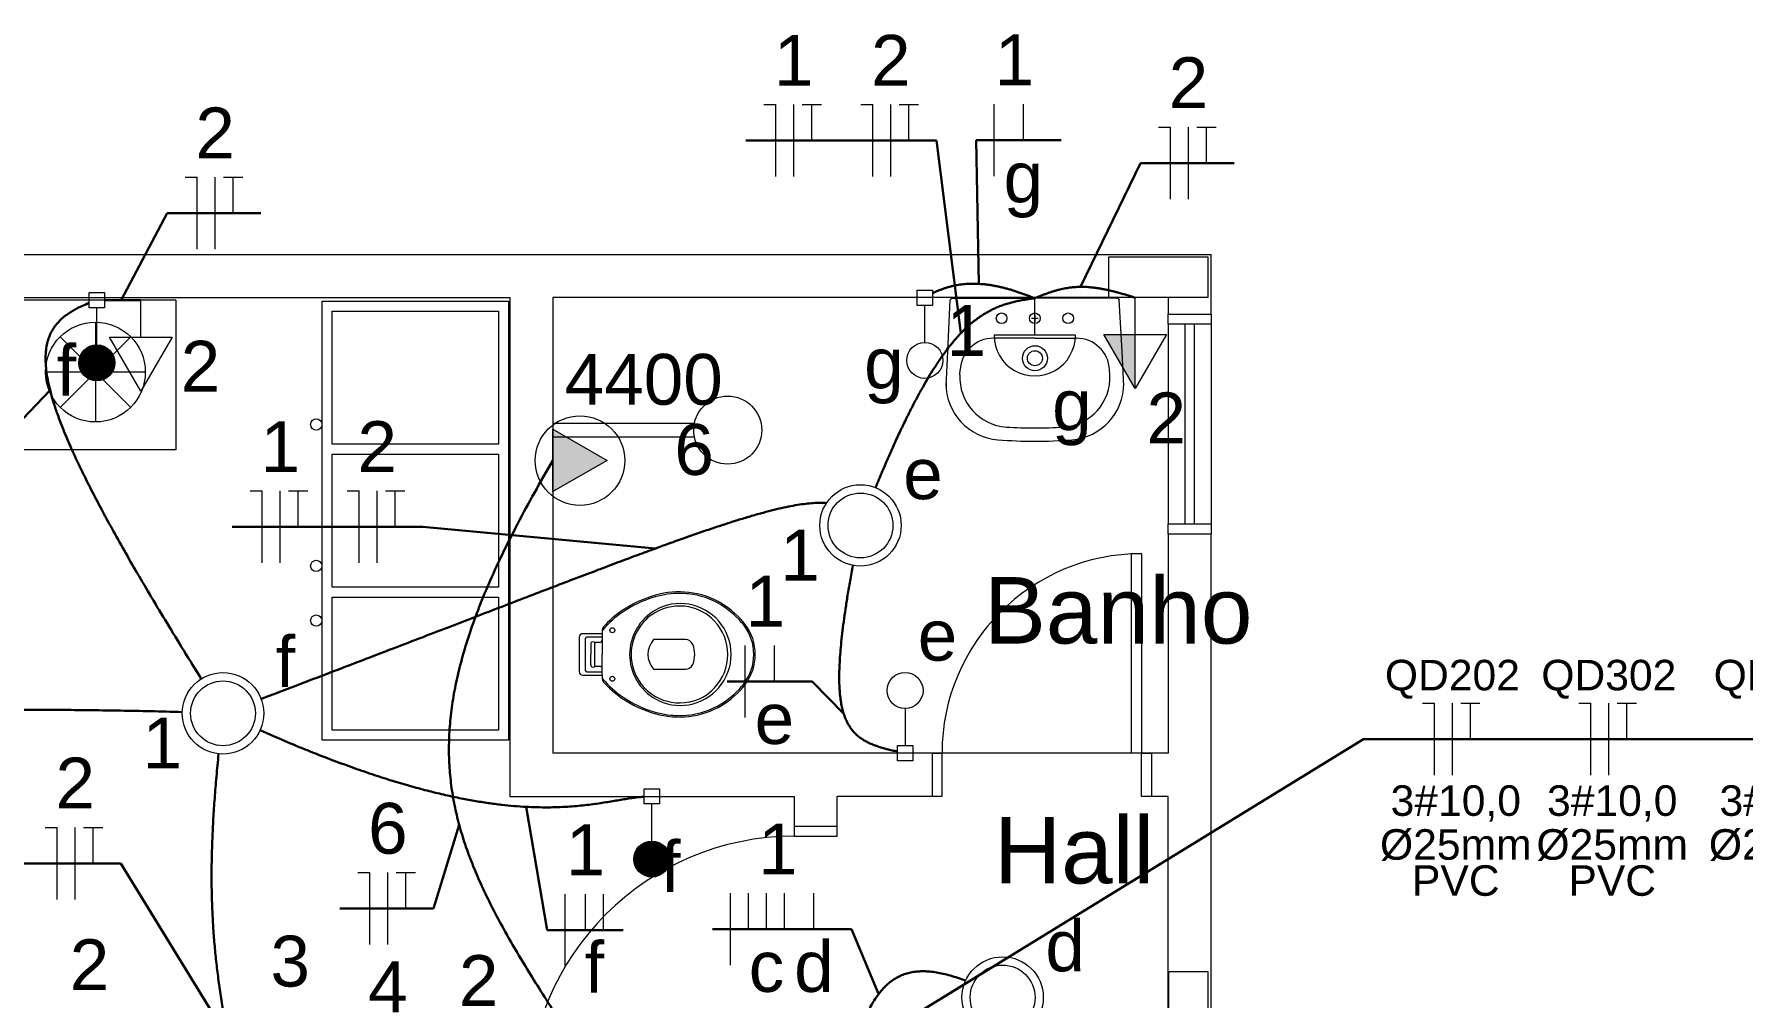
# Model space of a CAD drawing. Header units: inches. Extents: x -3 to 923, y -103 to 154.
# Drawn here: x 177.99 to 183.92, y 34.89 to 38.24 of the extents above; entities that cross this region are included whole.
import ezdxf
from ezdxf.enums import TextEntityAlignment as Align

# ---------------------------------------------------------------- set-up
doc = ezdxf.new("R2010")
doc.units = ezdxf.units.IN
doc.header["$LTSCALE"] = 10
doc.header["$MEASUREMENT"] = 0
for name, color, linetype, lineweight in [('BASE', 8, 'Continuous', 5), ('EL-Condutos', 4, 'Continuous', 30), ('EL-Fios', 9, 'Continuous', 20), ('EL-Textos fios', 2, 'Continuous', 30), ('EL-Textos pontos', 2, 'Continuous', 30), ('MOVEIS', 9, 'Continuous', 20), ('P-SIMBOL', 5, 'Continuous', 20), ('TEXTO', 2, 'Continuous', 20)]:
    doc.layers.add(name, color=color, linetype=linetype, lineweight=lineweight)
doc.styles.add('Arial', font='arial.ttf')

msp = doc.modelspace()

# ---------------------------------------------------------------- hatches: boundary and pattern name
at = {"layer": 'P-SIMBOL', "linetype": 'Continuous'}
for points in [[(181.8143, 37.1938), (181.8143, 37.0063), (181.706, 37.1938)], [(178.1485, 37.0957), (178.211, 37.0957), (178.211, 37.1582), (178.2014, 37.1577), (178.1844, 37.1522), (178.1739, 37.1463), (178.1659, 37.1392), (178.1579, 37.1288), (178.1518, 37.1157), (178.1489, 37.1027), (178.1491, 37.0957)], [(178.2735, 37.0957), (178.211, 37.0957), (178.211, 37.1582), (178.2207, 37.1577), (178.2377, 37.1522), (178.2482, 37.1463), (178.2562, 37.1392), (178.2642, 37.1288), (178.2703, 37.1157), (178.2732, 37.1027), (178.273, 37.0957)], [(178.1485, 37.0957), (178.211, 37.0957), (178.211, 37.0332), (178.2014, 37.0337), (178.1844, 37.0392), (178.1739, 37.0452), (178.1659, 37.0522), (178.1579, 37.0627), (178.1518, 37.0757), (178.1489, 37.0887), (178.1491, 37.0957)], [(178.2735, 37.0957), (178.211, 37.0957), (178.211, 37.0332), (178.2207, 37.0337), (178.2377, 37.0392), (178.2482, 37.0452), (178.2562, 37.0522), (178.2642, 37.0627), (178.2703, 37.0757), (178.2732, 37.0887), (178.273, 37.0957)], [(179.7938, 36.6488), (179.9813, 36.7571), (179.7938, 36.8653)], [(180.0745, 35.3737), (180.137, 35.3737), (180.137, 35.4362), (180.1274, 35.4357), (180.1104, 35.4302), (180.0999, 35.4243), (180.0919, 35.4172), (180.0839, 35.4068), (180.0778, 35.3937), (180.0749, 35.3807), (180.0751, 35.3737)], [(180.1995, 35.3737), (180.137, 35.3737), (180.137, 35.4362), (180.1467, 35.4357), (180.1637, 35.4302), (180.1742, 35.4243), (180.1822, 35.4172), (180.1902, 35.4068), (180.1963, 35.3937), (180.1992, 35.3807), (180.199, 35.3737)], [(180.0745, 35.3737), (180.137, 35.3737), (180.137, 35.3112), (180.1274, 35.3117), (180.1104, 35.3172), (180.0999, 35.3232), (180.0919, 35.3302), (180.0839, 35.3407), (180.0778, 35.3537), (180.0749, 35.3667), (180.0751, 35.3737)], [(180.1995, 35.3737), (180.137, 35.3737), (180.137, 35.3112), (180.1467, 35.3117), (180.1637, 35.3172), (180.1742, 35.3232), (180.1822, 35.3302), (180.1902, 35.3407), (180.1963, 35.3537), (180.1992, 35.3667), (180.199, 35.3737)]]:
    msp.add_hatch(color=256, dxfattribs=at).paths.add_polyline_path(points)

# ---------------------------------------------------------------- linework, layer by layer
at = {"layer": 'BASE'}
for p, q in [((175.5133, 37.4723), (182.0783, 37.4723)), ((182.0783, 37.2643), (182.0783, 37.4723)), ((175.6633, 37.3223), (179.6438, 37.3223)), ((179.6438, 37.3223), (179.6438, 35.5913)), ((181.9283, 37.3223), (179.7938, 37.3223)), ((179.7938, 37.3223), (179.7938, 35.7413)), ((181.9283, 37.3223), (181.9283, 37.2643)), ((181.9283, 37.2643), (182.0783, 37.2643)), ((181.9283, 36.5028), (181.9283, 35.7413)), ((181.9283, 36.5028), (182.0783, 36.5028)), ((182.0783, 34.7838), (182.0783, 36.5028)), ((181.1093, 35.7413), (179.7938, 35.7413)), ((181.9283, 35.7413), (181.1093, 35.7413)), ((181.1093, 35.7413), (181.1093, 35.5913)), ((181.9283, 35.7413), (181.8708, 35.7413)), ((181.8708, 35.7413), (181.8708, 35.5913)), ((179.6438, 35.5913), (180.6303, 35.5913)), ((180.6303, 35.5913), (180.6303, 35.4878)), ((180.7803, 35.4878), (180.7803, 35.5913)), ((181.1093, 35.5913), (180.7803, 35.5913)), ((181.9283, 35.5913), (181.8708, 35.5913)), ((181.9283, 34.6338), (181.9283, 35.5913)), ((180.6303, 35.4878), (180.7803, 35.4878))]:
    msp.add_line(p, q, dxfattribs=at)
at = {"layer": 'BASE', "linetype": 'Continuous'}
for p, q in [((181.9283, 37.2298), (181.9283, 36.5373)), ((182.0783, 37.2298), (182.0783, 36.5373))]:
    msp.add_line(p, q, dxfattribs=at)
at = {"layer": 'BASE'}
for points in [[(182.0678, 37.3238), (182.0678, 37.3928), (182.0678, 37.4623), (181.8948, 37.4623), (181.7218, 37.4623), (181.7218, 37.3928), (181.7218, 37.3238), (181.8948, 37.3238), (182.0678, 37.3238), (182.0678, 37.3238)], [(181.9298, 34.6353), (181.9988, 34.6353), (182.0678, 34.6353), (182.0678, 34.8083), (182.0678, 34.9818), (181.9988, 34.9818), (181.9298, 34.9818), (181.9298, 34.8083), (181.9298, 34.6353), (181.9298, 34.6353)]]:
    msp.add_lwpolyline(points, close=True, dxfattribs=at)
at = {"layer": 'BASE', "linetype": 'Continuous'}
for points in [[(182.0783, 37.2643), (182.0783, 37.2298), (181.9283, 37.2298), (181.9283, 37.2643)], [(181.9283, 36.5028), (181.9283, 36.5373), (182.0783, 36.5373), (182.0783, 36.5028)], [(181.1093, 35.7413), (181.1438, 35.7413), (181.1438, 35.5913), (181.1093, 35.5913)], [(181.8708, 35.5913), (181.8363, 35.5913), (181.8363, 35.7413), (181.8708, 35.7413)], [(180.6303, 35.4878), (180.6303, 35.4528), (180.7803, 35.4528), (180.7803, 35.4878)]]:
    msp.add_lwpolyline(points, dxfattribs=at)
for points in [[(181.9863, 37.2298), (181.9863, 36.5373), (182.0208, 36.5373), (182.0208, 37.2298), (181.9863, 37.2298), (181.9863, 37.2298)], [(181.8363, 35.7413), (181.8018, 35.7413), (181.8018, 36.4338), (181.8363, 36.4338), (181.8363, 35.7413), (181.8363, 35.7413)]]:
    msp.add_lwpolyline(points, close=True, dxfattribs=at)
for centre, radius in [((181.8363, 35.7413), 0.6923), ((180.6303, 34.5298), 0.923)]:
    msp.add_arc(centre, radius, 90, 180, dxfattribs=at)
at = {"layer": 'EL-Condutos', "linetype": 'Continuous'}
for points in [[(181.4658, 37.3198), (181.4518, 37.3254), (181.438, 37.3307), (181.4244, 37.3357), (181.4109, 37.3404), (181.3977, 37.3448), (181.3846, 37.3488), (181.3718, 37.3525), (181.359, 37.3559), (181.3465, 37.3589), (181.3341, 37.3616), (181.3219, 37.3639), (181.3098, 37.3659), (181.2978, 37.3676), (181.286, 37.3688), (181.2743, 37.3697), (181.2627, 37.3703), (181.2513, 37.3704), (181.24, 37.3702), (181.2287, 37.3696), (181.2176, 37.3687), (181.2066, 37.3673), (181.1957, 37.3655), (181.1848, 37.3634), (181.1741, 37.3608), (181.1634, 37.3578), (181.1528, 37.3545), (181.1422, 37.3507), (181.1317, 37.3465), (181.1213, 37.3418), (181.1109, 37.3368)], [(181.4658, 37.3198), (181.4774, 37.3247), (181.4888, 37.3293), (181.4999, 37.3336), (181.5108, 37.3376), (181.5214, 37.3413), (181.5319, 37.3446), (181.5423, 37.3476), (181.5526, 37.3502), (181.5628, 37.3526), (181.5729, 37.3546), (181.5831, 37.3562), (181.5932, 37.3575), (181.6034, 37.3585), (181.6137, 37.3591), (181.6241, 37.3594), (181.6347, 37.3594), (181.6454, 37.359), (181.6563, 37.3582), (181.6674, 37.3572), (181.6788, 37.3557), (181.6905, 37.3539), (181.7026, 37.3518), (181.715, 37.3493), (181.7277, 37.3464), (181.7409, 37.3432), (181.7546, 37.3397), (181.7687, 37.3357), (181.7833, 37.3314), (181.7985, 37.3268), (181.8143, 37.3218)], [(178.5744, 35.9973), (178.5122, 36.0976), (178.4543, 36.1924), (178.4005, 36.2818), (178.3509, 36.3661), (178.3053, 36.4455), (178.2636, 36.52), (178.2257, 36.5898), (178.1915, 36.6552), (178.161, 36.7163), (178.1339, 36.7733), (178.1103, 36.8262), (178.09, 36.8754), (178.073, 36.921), (178.0591, 36.963), (178.0482, 37.0018), (178.0403, 37.0375), (178.0352, 37.0702), (178.0329, 37.1001), (178.0333, 37.1274), (178.0362, 37.1523), (178.0415, 37.1749), (178.0492, 37.1954), (178.0592, 37.2139), (178.0714, 37.2307), (178.0856, 37.2458), (178.1018, 37.2596), (178.1199, 37.272), (178.1398, 37.2834), (178.1614, 37.2938), (178.1845, 37.3035)], [(178.2376, 37.3133), (178.2426, 37.3133), (178.2473, 37.3133), (178.2517, 37.3133), (178.256, 37.3133), (178.26, 37.3133), (178.2639, 37.3133), (178.2676, 37.3133), (178.2713, 37.3133), (178.2748, 37.3133), (178.2782, 37.3133), (178.2815, 37.3133), (178.2849, 37.3133), (178.2882, 37.3133), (178.2915, 37.3133), (178.2948, 37.3133), (178.2982, 37.3133), (178.3017, 37.3133), (178.3053, 37.3133), (178.3089, 37.3133), (178.3128, 37.3133), (178.3167, 37.3133), (178.3209, 37.3133), (178.3253, 37.3133), (178.3299, 37.3133), (178.3347, 37.3133), (178.3398, 37.3133), (178.3453, 37.3133), (178.351, 37.3133), (178.357, 37.3133), (178.3635, 37.3133)], [(180.9133, 36.6627), (180.9366, 36.7185), (180.9592, 36.7709), (180.9812, 36.8202), (181.0026, 36.8663), (181.0235, 36.9094), (181.0439, 36.9496), (181.0637, 36.987), (181.0832, 37.0217), (181.1022, 37.0539), (181.1208, 37.0836), (181.1391, 37.1109), (181.1571, 37.1359), (181.1747, 37.1588), (181.1922, 37.1796), (181.2094, 37.1984), (181.2265, 37.2155), (181.2434, 37.2308), (181.2602, 37.2444), (181.2769, 37.2566), (181.2936, 37.2673), (181.3103, 37.2767), (181.327, 37.2849), (181.3438, 37.292), (181.3607, 37.2981), (181.3777, 37.3033), (181.3948, 37.3077), (181.4122, 37.3115), (181.4298, 37.3147), (181.4476, 37.3174), (181.4658, 37.3198)], [(180.1586, 34.2873), (180.0922, 34.3918), (180.0279, 34.4913), (179.9661, 34.586), (179.9067, 34.6763), (179.8501, 34.7627), (179.7963, 34.8455), (179.7455, 34.9251), (179.698, 35.0018), (179.6538, 35.0762), (179.6131, 35.1485), (179.5761, 35.2191), (179.543, 35.2884), (179.5139, 35.3569), (179.4889, 35.4249), (179.4683, 35.4927), (179.4523, 35.5608), (179.4409, 35.6295), (179.4343, 35.6993), (179.4328, 35.7705), (179.4365, 35.8435), (179.4454, 35.9186), (179.4599, 35.9964), (179.4801, 36.0771), (179.5061, 36.1611), (179.5381, 36.2489), (179.5762, 36.3408), (179.6207, 36.4371), (179.6717, 36.5384), (179.7293, 36.6449), (179.7938, 36.7571)], [(178.7786, 35.9287), (178.9009, 35.9752), (179.0184, 36.0199), (179.1312, 36.0631), (179.2393, 36.1045), (179.3428, 36.1443), (179.442, 36.1825), (179.5368, 36.219), (179.6273, 36.2539), (179.7137, 36.2871), (179.7961, 36.3187), (179.8745, 36.3486), (179.949, 36.3769), (180.0198, 36.4036), (180.0869, 36.4286), (180.1505, 36.452), (180.2106, 36.4738), (180.2673, 36.4939), (180.3208, 36.5125), (180.3711, 36.5294), (180.4183, 36.5447), (180.4626, 36.5583), (180.504, 36.5704), (180.5425, 36.5809), (180.5784, 36.5897), (180.6118, 36.5969), (180.6426, 36.6026), (180.671, 36.6066), (180.6972, 36.6091), (180.7211, 36.6099), (180.7429, 36.6092)], [(180.8342, 36.3923), (180.8247, 36.3389), (180.8163, 36.2887), (180.809, 36.2416), (180.8027, 36.1975), (180.7975, 36.1563), (180.7934, 36.1178), (180.7904, 36.082), (180.7884, 36.0488), (180.7874, 36.018), (180.7874, 35.9895), (180.7885, 35.9633), (180.7905, 35.9392), (180.7936, 35.9171), (180.7976, 35.897), (180.8026, 35.8786), (180.8086, 35.8619), (180.8156, 35.8469), (180.8235, 35.8333), (180.8323, 35.821), (180.8421, 35.8101), (180.8528, 35.8003), (180.8644, 35.7916), (180.877, 35.7838), (180.8904, 35.7768), (180.9047, 35.7706), (180.9199, 35.765), (180.9359, 35.7599), (180.9529, 35.7553), (180.9706, 35.7509), (180.9892, 35.7468)], [(178.5061, 35.8839), (178.397, 35.8867), (178.2926, 35.8888), (178.1929, 35.8903), (178.0978, 35.8913), (178.0071, 35.8917), (177.9207, 35.8916), (177.8385, 35.8911), (177.7602, 35.8902), (177.6859, 35.8889), (177.6154, 35.8873), (177.5485, 35.8854), (177.4851, 35.8833), (177.4251, 35.881), (177.3684, 35.8786), (177.3148, 35.876), (177.2642, 35.8734), (177.2164, 35.8707), (177.1714, 35.8681), (177.129, 35.8656), (177.089, 35.8631), (177.0514, 35.8608), (177.0161, 35.8587), (176.9828, 35.8568), (176.9514, 35.8551), (176.9219, 35.8538), (176.8941, 35.8529), (176.8678, 35.8523), (176.843, 35.8522), (176.8195, 35.8525), (176.7972, 35.8534)], [(178.7769, 35.8207), (178.8622, 35.7837), (178.9437, 35.75), (179.0213, 35.7197), (179.0953, 35.6924), (179.1657, 35.6681), (179.2327, 35.6465), (179.2964, 35.6277), (179.3569, 35.6113), (179.4143, 35.5973), (179.4687, 35.5856), (179.5203, 35.5759), (179.5691, 35.5681), (179.6153, 35.5621), (179.659, 35.5578), (179.7003, 35.5549), (179.7393, 35.5534), (179.7762, 35.5531), (179.811, 35.5538), (179.8438, 35.5554), (179.8749, 35.5577), (179.9042, 35.5607), (179.932, 35.5641), (179.9582, 35.5678), (179.9832, 35.5717), (180.0068, 35.5756), (180.0294, 35.5794), (180.0509, 35.5829), (180.0716, 35.586), (180.0914, 35.5885), (180.1106, 35.5903)], [(178.9979, 33.3144), (178.9661, 33.4546), (178.9357, 33.5868), (178.9067, 33.7113), (178.879, 33.8286), (178.8527, 33.9392), (178.8277, 34.0433), (178.8041, 34.1416), (178.7818, 34.2343), (178.7608, 34.3219), (178.7413, 34.4049), (178.723, 34.4836), (178.7062, 34.5586), (178.6906, 34.6301), (178.6764, 34.6986), (178.6636, 34.7647), (178.6521, 34.8286), (178.642, 34.8908), (178.6332, 34.9517), (178.6258, 35.0118), (178.6197, 35.0715), (178.615, 35.1312), (178.6116, 35.1913), (178.6096, 35.2522), (178.6089, 35.3145), (178.6096, 35.3784), (178.6116, 35.4445), (178.615, 35.5131), (178.6197, 35.5847), (178.6258, 35.6597), (178.6332, 35.7385)], [(180.7803, 34.3625), (180.787, 34.4176), (180.794, 34.4697), (180.8014, 34.5191), (180.8091, 34.5656), (180.8172, 34.6095), (180.8257, 34.6506), (180.8347, 34.6891), (180.8441, 34.725), (180.8541, 34.7584), (180.8645, 34.7893), (180.8755, 34.8177), (180.8871, 34.8437), (180.8993, 34.8673), (180.9121, 34.8886), (180.9255, 34.9076), (180.9397, 34.9244), (180.9546, 34.9391), (180.9702, 34.9516), (180.9865, 34.962), (181.0037, 34.9703), (181.0217, 34.9767), (181.0406, 34.9811), (181.0603, 34.9837), (181.0809, 34.9843), (181.1025, 34.9832), (181.125, 34.9803), (181.1485, 34.9756), (181.1731, 34.9693), (181.1986, 34.9614), (181.2253, 34.9519)]]:
    msp.add_spline(points, degree=3, dxfattribs=at)
at = {"layer": 'EL-Fios', "color": 5}
for p, q in [((180.5252, 37.992), (180.5668, 37.992)), ((180.5668, 37.742), (180.5668, 37.992)), ((180.6293, 37.742), (180.6293, 37.992)), ((180.6585, 37.992), (180.7252, 37.992)), ((180.6918, 37.867), (180.6918, 37.992)), ((180.862, 37.992), (180.9036, 37.992)), ((180.9036, 37.742), (180.9036, 37.992)), ((180.9661, 37.742), (180.9661, 37.992)), ((180.9953, 37.992), (181.062, 37.992)), ((181.0286, 37.867), (181.0286, 37.992)), ((181.3245, 37.7436), (181.3245, 37.9936)), ((181.4263, 37.8686), (181.4263, 37.9936)), ((181.8949, 37.9142), (181.9366, 37.9142)), ((181.9366, 37.6642), (181.9366, 37.9142)), ((181.9991, 37.6642), (181.9991, 37.9142)), ((182.0282, 37.9142), (182.0949, 37.9142)), ((182.0616, 37.7892), (182.0616, 37.9142)), ((178.5171, 37.7397), (178.5588, 37.7397)), ((178.5588, 37.4897), (178.5588, 37.7397)), ((178.6213, 37.4897), (178.6213, 37.7397)), ((178.6505, 37.7397), (178.7171, 37.7397)), ((178.6838, 37.6147), (178.6838, 37.7397)), ((178.7428, 36.6512), (178.7845, 36.6512)), ((178.7845, 36.4012), (178.7845, 36.6512)), ((178.847, 36.4012), (178.847, 36.6512)), ((178.8762, 36.6512), (178.9428, 36.6512)), ((178.9095, 36.5262), (178.9095, 36.6512)), ((179.0797, 36.6512), (179.1213, 36.6512)), ((179.1213, 36.4012), (179.1213, 36.6512)), ((179.1838, 36.4012), (179.1838, 36.6512)), ((179.213, 36.6512), (179.2797, 36.6512)), ((179.2463, 36.5262), (179.2463, 36.6512)), ((180.4604, 35.8653), (180.4604, 36.1153)), ((180.5622, 35.9903), (180.5622, 36.1153)), ((182.811, 35.9148), (182.8527, 35.9148)), ((182.8527, 35.6648), (182.8527, 35.9148)), ((182.9152, 35.6648), (182.9152, 35.9148)), ((182.9444, 35.9148), (183.011, 35.9148)), ((182.9777, 35.7898), (182.9777, 35.9148)), ((183.354, 35.9148), (183.3957, 35.9148)), ((183.3957, 35.6648), (183.3957, 35.9148)), ((183.4582, 35.6648), (183.4582, 35.9148)), ((183.4873, 35.9148), (183.554, 35.9148)), ((183.5207, 35.7898), (183.5207, 35.9148)), ((178.0315, 35.4837), (178.0732, 35.4837)), ((178.0732, 35.2337), (178.0732, 35.4837)), ((178.1357, 35.2337), (178.1357, 35.4837)), ((178.1648, 35.4837), (178.2315, 35.4837)), ((178.1982, 35.3587), (178.1982, 35.4837)), ((179.1165, 35.3269), (179.1582, 35.3269)), ((179.1582, 35.0769), (179.1582, 35.3269)), ((179.2207, 35.0769), (179.2207, 35.3269)), ((179.2499, 35.3269), (179.3165, 35.3269)), ((179.2832, 35.2019), (179.2832, 35.3269)), ((179.8359, 35.0024), (179.8359, 35.2524)), ((179.9065, 35.1274), (179.9065, 35.2524)), ((179.969, 35.1274), (179.969, 35.2524)), ((180.4098, 35.005), (180.4098, 35.255)), ((180.4723, 35.13), (180.4723, 35.255)), ((180.5348, 35.13), (180.5348, 35.255)), ((180.5973, 35.13), (180.5973, 35.255)), ((180.6991, 35.13), (180.6991, 35.255))]:
    msp.add_line(p, q, dxfattribs=at)
at = {"layer": 'EL-Textos fios', "color": 3}
for p, q in [((181.1245, 37.867), (180.4627, 37.867)), ((181.2094, 37.1985), (181.1245, 37.867)), ((181.272, 37.3699), (181.262, 37.8686)), ((181.262, 37.8686), (181.557, 37.8686)), ((181.6241, 37.3594), (181.8324, 37.7892)), ((181.8324, 37.7892), (182.1574, 37.7892)), ((178.2949, 37.3133), (178.4546, 37.6147)), ((178.4546, 37.6147), (178.7796, 37.6147)), ((178.0484, 37.0012), (177.496, 36.4232)), ((179.3422, 36.5262), (178.6803, 36.5262)), ((180.1491, 36.4515), (179.3422, 36.5262)), ((180.693, 35.9903), (180.3979, 35.9903)), ((180.8029, 35.8776), (180.693, 35.9903)), ((180.1586, 34.2873), (182.6071, 35.7898)), ((184.3209, 35.7898), (182.6071, 35.7898)), ((179.7003, 35.5549), (179.7734, 35.1274)), ((179.4683, 35.4927), (179.379, 35.2019)), ((178.294, 35.3587), (177.6322, 35.3587)), ((178.6658, 34.7529), (178.294, 35.3587)), ((179.379, 35.2019), (179.054, 35.2019)), ((179.7734, 35.1274), (180.0373, 35.1274)), ((180.8299, 35.13), (180.3473, 35.13)), ((180.924, 34.9056), (180.8299, 35.13))]:
    msp.add_line(p, q, dxfattribs=at)
at = {"layer": 'MOVEIS'}
for p, q in [((178.4843, 37.3133), (177.9383, 37.3133)), ((178.4843, 37.3133), (178.4843, 36.7943)), ((181.1638, 37.1353), (181.1728, 37.3143)), ((181.1788, 37.3198), (181.4663, 37.3198)), ((181.7538, 37.3198), (181.4663, 37.3198)), ((181.7688, 37.1353), (181.7593, 37.3143)), ((181.4548, 37.2503), (181.4778, 37.2503)), ((181.4663, 37.2618), (181.4663, 37.2388)), ((178.3283, 37.1858), (178.0833, 36.9413)), ((178.0833, 37.1858), (178.3283, 36.9413)), ((178.2058, 37.2368), (178.2058, 36.8903)), ((181.1578, 37.0143), (181.1638, 37.1353)), ((181.4663, 37.1813), (181.3223, 37.1813)), ((181.4663, 37.1813), (181.6103, 37.1813)), ((181.7748, 37.0143), (181.7688, 37.1353)), ((178.3788, 37.0638), (178.0328, 37.0638)), ((181.2058, 37.0543), (181.2068, 37.0718)), ((181.7268, 37.0543), (181.7258, 37.0718)), ((181.1578, 37.0243), (181.1578, 37.0143)), ((180.2843, 36.8853), (179.7938, 36.8853)), ((179.7938, 36.8393), (180.2843, 36.8393)), ((178.4843, 36.7943), (177.9383, 36.7943)), ((179.8843, 36.1433), (179.8843, 36.0838)), ((179.9648, 36.1558), (179.8978, 36.1558)), ((179.9053, 36.1358), (179.9053, 36.0838)), ((179.9648, 36.1443), (179.9143, 36.1443)), ((179.9248, 36.1203), (179.9248, 36.0838)), ((179.9378, 36.1248), (179.9378, 36.0838)), ((179.9558, 36.1253), (179.9428, 36.1253)), ((179.9648, 36.1698), (179.9648, 36.1638)), ((179.9648, 36.1638), (179.9648, 36.1558)), ((179.9648, 36.1558), (179.9648, 36.0838)), ((180.2533, 36.1353), (180.1428, 36.1353)), ((179.8843, 36.0838), (179.8843, 36.0243)), ((179.9053, 36.0838), (179.9053, 36.0318)), ((179.9248, 36.0473), (179.9248, 36.0838)), ((179.9378, 36.0838), (179.9378, 36.0428)), ((179.9648, 36.0118), (179.9648, 36.0838)), ((179.8978, 36.0118), (179.9648, 36.0118)), ((179.9143, 36.0233), (179.9648, 36.0233)), ((179.9558, 36.0423), (179.9428, 36.0423)), ((179.9648, 36.0118), (179.9648, 36.0038)), ((179.9648, 36.0038), (179.9648, 35.9978)), ((180.1428, 36.0323), (180.2533, 36.0323))]:
    msp.add_line(p, q, dxfattribs=at)
for points in [[(179.6393, 35.7868), (178.9933, 35.7868), (178.9933, 37.3098), (179.6393, 37.3098), (179.6393, 35.7868), (179.6393, 35.7868)], [(179.6048, 36.8138), (179.0278, 36.8138), (179.0278, 37.2753), (179.6048, 37.2753), (179.6048, 36.8138), (179.6048, 36.8138)], [(179.6048, 36.3173), (179.0278, 36.3173), (179.0278, 36.7788), (179.6048, 36.7788), (179.6048, 36.3173), (179.6048, 36.3173)], [(179.6048, 35.8213), (179.0278, 35.8213), (179.0278, 36.2828), (179.6048, 36.2828), (179.6048, 35.8213), (179.6048, 35.8213)]]:
    msp.add_lwpolyline(points, close=True, dxfattribs=at)
for centre, radius in [((181.3508, 37.2503), 0.0185), ((181.4663, 37.2503), 0.0185), ((181.5818, 37.2503), 0.0185), ((178.2058, 37.0638), 0.1731), ((181.4663, 37.1118), 0.0433), ((181.4663, 37.1118), 0.026), ((180.4003, 36.8623), 0.1181), ((178.9723, 36.8818), 0.0196), ((178.9723, 36.3908), 0.0196), ((178.9723, 36.2013), 0.0196), ((179.9998, 36.1678), 0.00865), ((179.9998, 35.9993), 0.00865)]:
    msp.add_circle(centre, radius, dxfattribs=at)
for centre, radius, start, end in [((181.1788, 37.3138), 0.00577, 90, 177.058), ((181.7538, 37.3138), 0.00577, 2.9418, 90), ((181.3223, 37.0658), 0.1154, 90, 177.058), ((181.6103, 37.0658), 0.1154, 2.9418, 90), ((181.3538, 37.0243), 0.1961, 180, 265.302), ((181.3788, 37.0458), 0.1731, 177.058, 266.284), ((181.5538, 37.0458), 0.1731, 273.716, 2.9418), ((181.5788, 37.0243), 0.1961, 274.698, 0), ((181.4663, 38.3933), 1.5696, 265.302, 270), ((181.4663, 38.3933), 1.5235, 266.284, 270), ((181.4663, 38.3933), 1.5235, 270, 273.716), ((181.4663, 38.3933), 1.5696, 270, 274.698), ((180.2513, 35.9158), 0.3816, 97.2935, 124.15), ((180.2308, 36.0203), 0.2807, 82.9547, 106.762), ((180.2308, 36.0203), 0.2755, 82.9494, 95.7593), ((180.2328, 36.0148), 0.281, 58.9326, 83.5222), ((180.2328, 36.0148), 0.2861, 58.9269, 83.517), ((180.2433, 35.9313), 0.3697, 124.462, 138.052), ((180.2513, 35.9158), 0.3868, 105.252, 124.152), ((180.2378, 36.0828), 0.1781, 119.656, 179.751), ((180.2343, 36.0923), 0.1682, 79.5544, 120.298), ((180.2328, 36.0843), 0.1675, 78.9336, 119.805), ((180.2333, 36.0803), 0.1806, 41.2224, 79.972), ((180.2338, 36.0858), 0.1658, 43.0735, 79.1921), ((180.2178, 35.9963), 0.3041, 38.1702, 58.3139), ((180.2178, 35.9963), 0.3093, 38.1603, 58.3191), ((179.9768, 36.1698), 0.0117, 134.756, 181.691), ((180.2433, 35.9313), 0.3645, 124.464, 139.245), ((180.2333, 36.0843), 0.168, 119.911, 180.112), ((180.2363, 36.0858), 0.164, 359.336, 43.7716), ((180.2353, 36.0838), 0.1768, 359.945, 40.6637), ((180.3238, 36.0843), 0.1667, 359.872, 36.98), ((180.3238, 36.0843), 0.1719, 359.872, 36.9981), ((179.8978, 36.1423), 0.0136, 88.7011, 176.32), ((179.9138, 36.1358), 0.0084, 88.275, 181.725), ((179.9323, 36.1203), 0.00769, 143.898, 182.043), ((179.9308, 36.1203), 0.00683, 112.598, 136.064), ((179.9333, 36.1123), 0.0151, 70.3418, 109.388), ((179.9438, 36.1388), 0.0137, 245.98, 265.948), ((179.9553, 36.1348), 0.0096, 272.015, 355.282), ((179.9758, 36.1623), 0.0109, 141.348, 173.012), ((180.2023, 36.0838), 0.0788, 139.312, 220.688), ((180.2538, 36.1073), 0.0278, 23.5104, 90.8905), ((180.1883, 36.0838), 0.0976, 339.222, 20.7777), ((180.2378, 36.0843), 0.1781, 180.249, 240.344), ((180.2333, 36.0833), 0.168, 179.888, 240.089), ((180.2363, 36.0818), 0.164, 316.228, 0.66357), ((180.2353, 36.0838), 0.1768, 319.336, 0.05475), ((180.3238, 36.0833), 0.1667, 323.02, 0.12817), ((180.3238, 36.0833), 0.1719, 323.002, 0.12817), ((179.8978, 36.0253), 0.0136, 183.68, 271.299), ((179.9138, 36.0318), 0.0084, 178.275, 271.725), ((179.9323, 36.0473), 0.00769, 177.957, 216.102), ((179.9308, 36.0473), 0.00683, 223.936, 247.402), ((179.9333, 36.0553), 0.0151, 250.612, 289.658), ((179.9438, 36.0283), 0.0137, 94.0521, 114.02), ((179.9553, 36.0328), 0.0096, 4.71802, 87.9851), ((179.9758, 36.0053), 0.0109, 186.988, 218.652), ((179.9768, 35.9973), 0.0117, 178.309, 225.244), ((180.2433, 36.2363), 0.3645, 220.755, 235.536), ((180.2538, 36.0603), 0.0278, 269.11, 336.49), ((180.2433, 36.2363), 0.3697, 221.948, 235.538), ((180.2328, 36.0833), 0.1675, 240.195, 281.066), ((180.2333, 36.0873), 0.1806, 280.028, 318.778), ((180.2338, 36.0813), 0.1658, 280.808, 316.926), ((180.2178, 36.1708), 0.3041, 301.686, 321.83), ((180.2178, 36.1708), 0.3093, 301.681, 321.84), ((180.2513, 36.2513), 0.3868, 235.848, 254.748), ((180.2513, 36.2513), 0.3816, 235.85, 262.706), ((180.2343, 36.0748), 0.1682, 239.702, 280.446), ((180.2308, 36.1473), 0.2807, 253.238, 277.045), ((180.2328, 36.1528), 0.281, 276.478, 301.067), ((180.2328, 36.1528), 0.2861, 276.483, 301.073), ((180.2308, 36.1473), 0.2755, 264.241, 277.051)]:
    msp.add_arc(centre, radius, start, end, dxfattribs=at)
at = {"layer": 'P-SIMBOL'}
for p, q in [((178.1845, 37.3398), (178.2375, 37.3398)), ((178.1845, 37.2868), (178.1845, 37.3398)), ((178.2375, 37.3398), (178.2375, 37.2868)), ((178.3635, 37.1853), (178.3635, 37.3133)), ((181.0578, 37.3483), (181.1109, 37.3483)), ((181.0578, 37.2953), (181.0578, 37.3483)), ((181.1109, 37.3483), (181.1109, 37.2953)), ((181.4658, 37.1913), (181.4658, 37.3198)), ((181.8143, 37.1938), (181.8143, 37.3218)), ((178.2375, 37.2868), (178.1845, 37.2868)), ((178.211, 37.1582), (178.211, 37.2868)), ((181.1109, 37.2953), (181.0578, 37.2953)), ((181.0844, 37.1668), (181.0844, 37.2953)), ((178.3635, 36.9978), (178.2552, 37.1853)), ((178.2552, 37.1853), (178.4717, 37.1853)), ((178.4717, 37.1853), (178.3635, 36.9978)), ((181.607, 37.1913), (181.3245, 37.1913)), ((181.8143, 37.0063), (181.706, 37.1938)), ((181.706, 37.1938), (181.9225, 37.1938)), ((181.8143, 37.0063), (181.8143, 37.1938)), ((181.9225, 37.1938), (181.8143, 37.0063)), ((178.2735, 37.0957), (178.1485, 37.0957)), ((179.7938, 36.6488), (179.7938, 36.8653)), ((179.7938, 36.8653), (179.9813, 36.7571)), ((179.9813, 36.7571), (179.7938, 36.6488)), ((181.0157, 35.8963), (181.0157, 35.7678)), ((180.9891, 35.7678), (181.0422, 35.7678)), ((180.9891, 35.7148), (180.9891, 35.7678)), ((181.0422, 35.7678), (181.0422, 35.7148)), ((181.0422, 35.7148), (180.9891, 35.7148)), ((180.1105, 35.6178), (180.1635, 35.6178)), ((180.1105, 35.5648), (180.1105, 35.6178)), ((180.1635, 35.6178), (180.1635, 35.5648)), ((180.1635, 35.5648), (180.1105, 35.5648)), ((180.137, 35.4362), (180.137, 35.5648)), ((180.1995, 35.3737), (180.0745, 35.3737))]:
    msp.add_line(p, q, dxfattribs=at)
for centre, radius in [((178.211, 37.0957), 0.0625), ((181.0844, 37.1043), 0.0625), ((179.8875, 36.7565), 0.1554), ((180.861, 36.5315), 0.1412), ((180.861, 36.5315), 0.1125), ((178.6485, 35.8795), 0.1412), ((181.0157, 35.9588), 0.0625), ((178.6485, 35.8795), 0.1125), ((180.137, 35.3737), 0.0625), ((181.3543, 34.8933), 0.1412), ((181.3543, 34.8933), 0.1125)]:
    msp.add_circle(centre, radius, dxfattribs=at)
msp.add_arc((181.4658, 37.1913), 0.1412, 180, 0.00002, dxfattribs=at)

# ---------------------------------------------------------------- texts
at = {"layer": 'EL-Textos fios', "color": 3, "style": 'Arial'}
for s, p in [('1', (180.6293, 38.0043)), ('2', (180.9663, 38.0043)), ('1', (181.3953, 38.0058)), ('2', (181.9993, 37.9268)), ('2', (178.6213, 37.7523)), ('g', (181.4263, 37.5988)), ('1', (178.8473, 36.6638)), ('2', (179.1838, 36.6638)), ('1', (180.5308, 36.1278)), ('e', (180.5623, 35.7203)), ('2', (178.1358, 35.4963)), ('6', (179.2208, 35.3393)), ('1', (179.9068, 35.2648)), ('1', (180.5743, 35.2673)), ('3', (178.8818, 34.8783)), ('3', (178.8818, 34.8783)), ('f', (179.9378, 34.8573)), ('c', (180.5348, 34.8598)), ('d', (180.6993, 34.8598)), ('4', (179.2208, 34.7893)), ('2', (179.5358, 34.8108))]:
    msp.add_text(s, height=0.1765, dxfattribs=at).set_placement(p, align=Align.BOTTOM_CENTER)
at = {"layer": 'EL-Textos pontos', "color": 2, "style": 'Arial'}
for s, p in [('1', (181.2283, 37.0668)), ('2', (178.5703, 36.9428)), ('4400', (180.1088, 36.8973)), ('g', (181.5948, 36.8083)), ('2', (181.9223, 36.7633)), ('6', (180.2838, 36.6538)), ('e', (181.0778, 36.5698)), ('1', (180.6508, 36.2873)), ('f', (178.8653, 35.9178)), ('1', (178.4383, 35.6353)), ('d', (181.5713, 34.9313)), ('2', (178.1853, 34.8658))]:
    msp.add_text(s, height=0.1765, dxfattribs=at).set_placement(p, align=Align.BOTTOM_CENTER)
for s, p in [('f', (178.1393, 36.9288)), ('g', (181.0108, 36.9533)), ('f', (180.2363, 35.2068))]:
    msp.add_text(s, height=0.1765, dxfattribs=at).set_placement(p, align=Align.BOTTOM_RIGHT)
msp.add_text('e', height=0.1765, dxfattribs=at).set_placement((181.0598, 36.0093), align=Align.BOTTOM_LEFT)
at = {"layer": 'TEXTO', "style": 'Arial'}
for s, height, p in [('Banho', 0.23076, (181.7553, 36.0523)), ('QD202', 0.1059, (182.9153, 35.9274)), ('QD302', 0.1059, (183.4582, 35.9274)), ('QD402', 0.1059, (184.0565, 35.9274)), ('3#10,0', 0.1059, (182.9271, 35.4919)), ('3#10,0', 0.1059, (183.47, 35.4919)), ('3#10,0', 0.1059, (184.0685, 35.4919)), ('Hall', 0.23076, (181.6023, 35.2198)), ('%%C25mm', 0.1059, (182.9271, 35.3396)), ('%%C25mm', 0.1059, (183.47, 35.3396)), ('%%C25mm', 0.1059, (184.0685, 35.3396)), ('PVC', 0.1059, (182.9271, 35.2145)), ('PVC', 0.1059, (183.47, 35.2145))]:
    msp.add_text(s, height=height, dxfattribs=at).set_placement(p, align=Align.BOTTOM_CENTER)

doc.saveas('drawing.dxf')
